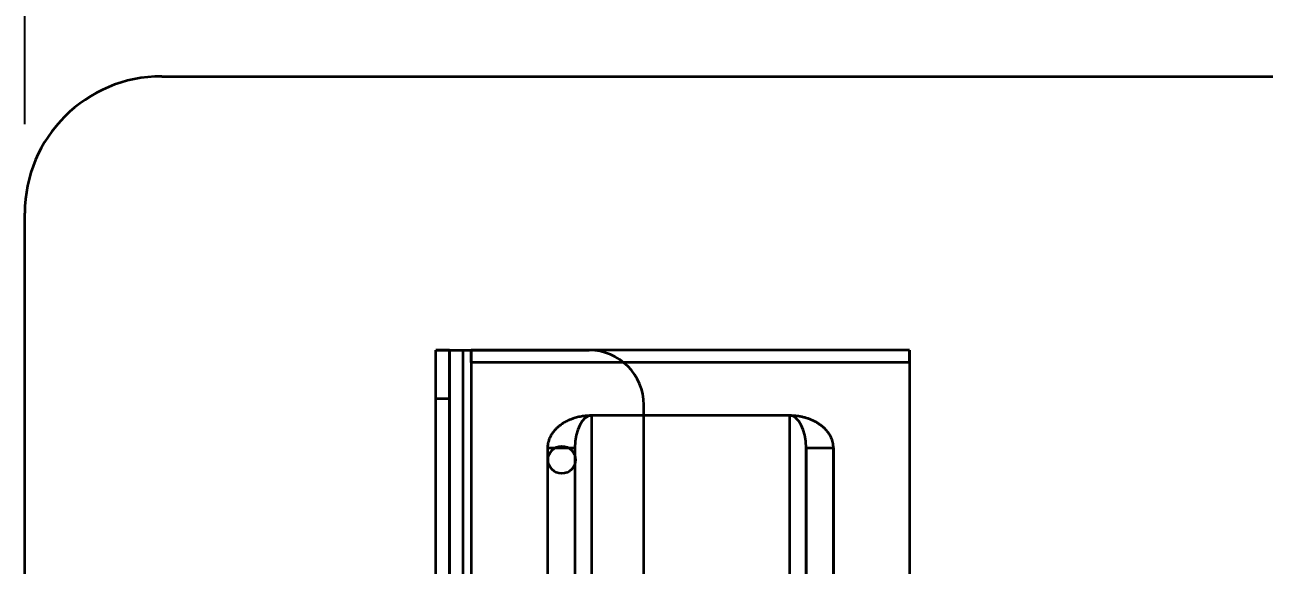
# Model space of a CAD drawing. Header units: millimetres. Extents: x -180 to 3623, y 0 to 2194.
# Drawn here: x -1.3 to 224.9, y 510.7 to 609.4 of the extents above; entities that cross this region are included whole.
import ezdxf

# ---------------------------------------------------------------- set-up
doc = ezdxf.new("R2010")
doc.units = ezdxf.units.MM
doc.styles.get("Standard").update_dxf_attribs({"font": 'arial.ttf'})
doc.dimstyles.new('CGJ', dxfattribs={"dimscale": 13, "dimtxt": 2.25, "dimasz": 2.25, "dimexe": 1, "dimexo": 1.25, "dimgap": 1.15, "dimtad": 1, "dimtoh": 1, "dimdec": 1, "dimdsep": 46, "dimtxsty": 'Standard', "dimcen": 0, "dimclrd": 2, "dimclre": 2, "dimclrt": 2, "dimadec": 0, "dimazin": 0, "dimtfac": 1, "dimtdec": 1, "dimtmove": 0, "dimatfit": 0, "dimfxl": 1, "dimtolj": 1, "dimtzin": 0, "dimlwe": -1, "dimarcsym": 2})

# ---------------------------------------------------------------- blocks, each defined once
blk = doc.blocks.new('Drawing View2')
at = {"color": 7, "linetype": 'Continuous', "lineweight": 35}
for p, q in [((-216.4, 262), (1233.6, 262)), ((-216.4, 262), (1233.6, 262)), ((-241.4, -313), (-241.4, 237)), ((-241.4, -313), (-241.4, 237)), ((-166.4, 203.15), (-166.4, 212)), ((-166.4, 212), (-161.4, 212)), ((-166.4, -288), (-166.4, 212)), ((-166.4, 212), (-163.9, 212)), ((-163.9, 212), (-166.4, 212)), ((-163.9, 212), (-163.9, 203.15)), ((-163.9, -288), (-163.9, 212)), ((-163.9, 212), (-161.4, 212)), ((-161.4, 212), (-138.4, 212)), ((-161.4, 212), (-138.4, 212)), ((-161.4, -288), (-161.4, 212)), ((-161.4, -288), (-161.4, 212)), ((-79.9, 212), (-159.9, 212)), ((-159.9, 212), (-159.9, 163.71)), ((-159.9, 209.73), (-159.9, 212)), ((-79.9, 212), (-79.9, 163.71)), ((-79.9, 209.73), (-79.9, 212)), ((-159.9, 209.73), (-159.9, 161.44)), ((-79.9, 209.73), (-159.9, 209.73)), ((-79.9, 209.73), (-79.9, 161.44)), ((-166.4, 22.57), (-166.4, 203.15)), ((-163.9, 203.15), (-166.4, 203.15)), ((-163.9, 203.15), (-163.9, 22.57)), ((-128.4, -278), (-128.4, 202)), ((-128.4, -278), (-128.4, 202)), ((-137.99, 200.06), (-137.99, -1)), ((-101.81, 200.06), (-137.99, 200.06)), ((-101.81, 200.06), (-137.99, 200.06)), ((-137.99, 200.06), (-137.99, -1)), ((-101.81, 200.06), (-101.81, -1)), ((-101.81, 200.06), (-101.81, -1)), ((-145.99, 194.17), (-145.99, -270.17)), ((-145.99, 194.17), (-145.99, 160.8)), ((-145.99, 194.17), (-140.99, 194.17)), ((-140.99, 194.17), (-140.99, -1)), ((-140.99, 194.17), (-140.99, 160.8)), ((-98.81, 194.17), (-98.81, -1)), ((-98.81, 160.8), (-98.81, 194.17)), ((-98.81, 194.17), (-93.81, 194.17)), ((-93.81, 160.8), (-93.81, 194.17)), ((-93.81, 194.17), (-93.81, -270.17))]:
    blk.add_line(p, q, dxfattribs=at)
blk.add_circle((-143.4, 192), 2.5, dxfattribs=at)
blk.add_circle((-143.4, 192), 2.5, dxfattribs=at)
for centre, radius, start, end in [((-216.4, 237), 25, 90, 180), ((-216.4, 237), 25, 90, 180), ((-138.4, 202), 10, 0, 90), ((-138.4, 202), 10, 0, 90)]:
    blk.add_arc(centre, radius, start, end, dxfattribs=at)
for centre, start_param, end_param in [((-137.99, 194.17), 0, 1.570796), ((-101.81, 194.17), 4.712389, 6.283185)]:
    blk.add_ellipse(centre, major_axis=(0, 5.89), ratio=0.5094, start_param=start_param, end_param=end_param, dxfattribs=at)
for points, knots in [([(-137.99, 200.06), (-138.17, 200.06), (-138.53, 200.05), (-139.12, 200.01), (-139.71, 199.93), (-140.25, 199.82), (-140.71, 199.71), (-141.21, 199.57), (-141.72, 199.39), (-142.21, 199.18), (-142.61, 198.98), (-143.06, 198.73), (-143.51, 198.44), (-143.91, 198.14), (-144.24, 197.85), (-144.53, 197.57), (-144.8, 197.27), (-145.05, 196.94), (-145.28, 196.61), (-145.5, 196.21), (-145.7, 195.76), (-145.86, 195.27), (-145.96, 194.72), (-145.98, 194.38), (-145.99, 194.17)], [0, 0, 0, 0, 0.038055, 0.076443, 0.127203, 0.165288, 0.198302, 0.231317, 0.284744, 0.324828, 0.359363, 0.393899, 0.455349, 0.501452, 0.532199, 0.580701, 0.617402, 0.654148, 0.709234, 0.745973, 0.803964, 0.876865, 0.92548, 1, 1, 1, 1]), ([(-93.81, 194.17), (-93.82, 194.33), (-93.83, 194.66), (-93.91, 195.14), (-94.05, 195.62), (-94.24, 196.09), (-94.49, 196.56), (-94.8, 197.02), (-95.18, 197.48), (-95.62, 197.91), (-96.08, 198.29), (-96.56, 198.62), (-97.05, 198.91), (-97.58, 199.18), (-98.14, 199.41), (-98.74, 199.62), (-99.37, 199.79), (-100.03, 199.92), (-100.66, 200.01), (-101.26, 200.05), (-101.63, 200.06), (-101.81, 200.06)], [0, 0, 0, 0, 0.057883, 0.115972, 0.174118, 0.232182, 0.290044, 0.350044, 0.410242, 0.470404, 0.530353, 0.578971, 0.627748, 0.676495, 0.725072, 0.774054, 0.823275, 0.872464, 0.921402, 0.960701, 1, 1, 1, 1])]:
    blk.add_open_spline(points, degree=3, knots=knots, dxfattribs=at)
blk = doc.blocks.new('*D52')
at = {"color": 2, "transparency": 16777216}
for p, q in [((-1.34, 591.25), (-1.34, 709.5)), ((1498.66, 591.25), (1498.66, 709.5))]:
    blk.add_line(p, q, dxfattribs=at)
at = {"color": 2, "lineweight": -2, "transparency": 16777216}
blk.add_line((27.91, 696.5), (1469.41, 696.5), dxfattribs=at)
at = {"color": 2, "transparency": 16777216}
for points in [[(27.91, 701.37), (27.91, 691.62), (-1.34, 696.5)], [(1469.41, 701.37), (1469.41, 691.62), (1498.66, 696.5)]]:
    blk.add_solid(points, dxfattribs=at)
at = {"layer": 'Defpoints', "color": 0, "transparency": 16777216}
for p in [(1498.66, 696.5), (-1.34, 575), (1498.66, 575)]:
    blk.add_point(p, dxfattribs=at)
at = {"color": 2, "transparency": 16777216, "insert": (748.66, 726.58), "char_height": 29.25, "attachment_point": 5}
blk.add_mtext('\\A1;1200 / 1350 / 1500 / 1650 / 1800', dxfattribs=at)

msp = doc.modelspace()

# ---------------------------------------------------------------- block references
at = {"color": 7, "linetype": 'Continuous', "lineweight": 35}
msp.add_blockref('Drawing View2', (240.06, 338), dxfattribs=at)

# ---------------------------------------------------------------- dimensions: what is measured, and where the dimension line sits
dim = msp.add_linear_dim(base=(1498.66, 696.5), p1=(-1.34, 575), p2=(1498.66, 575), angle=180, text='1200 / 1350 / <> / 1650 / 1800', dimstyle='CGJ')
dim.commit()
dim.dimension.update_dxf_attribs({"geometry": '*D52', "text_midpoint": (748.66, 726.58)})

doc.saveas('drawing.dxf')
